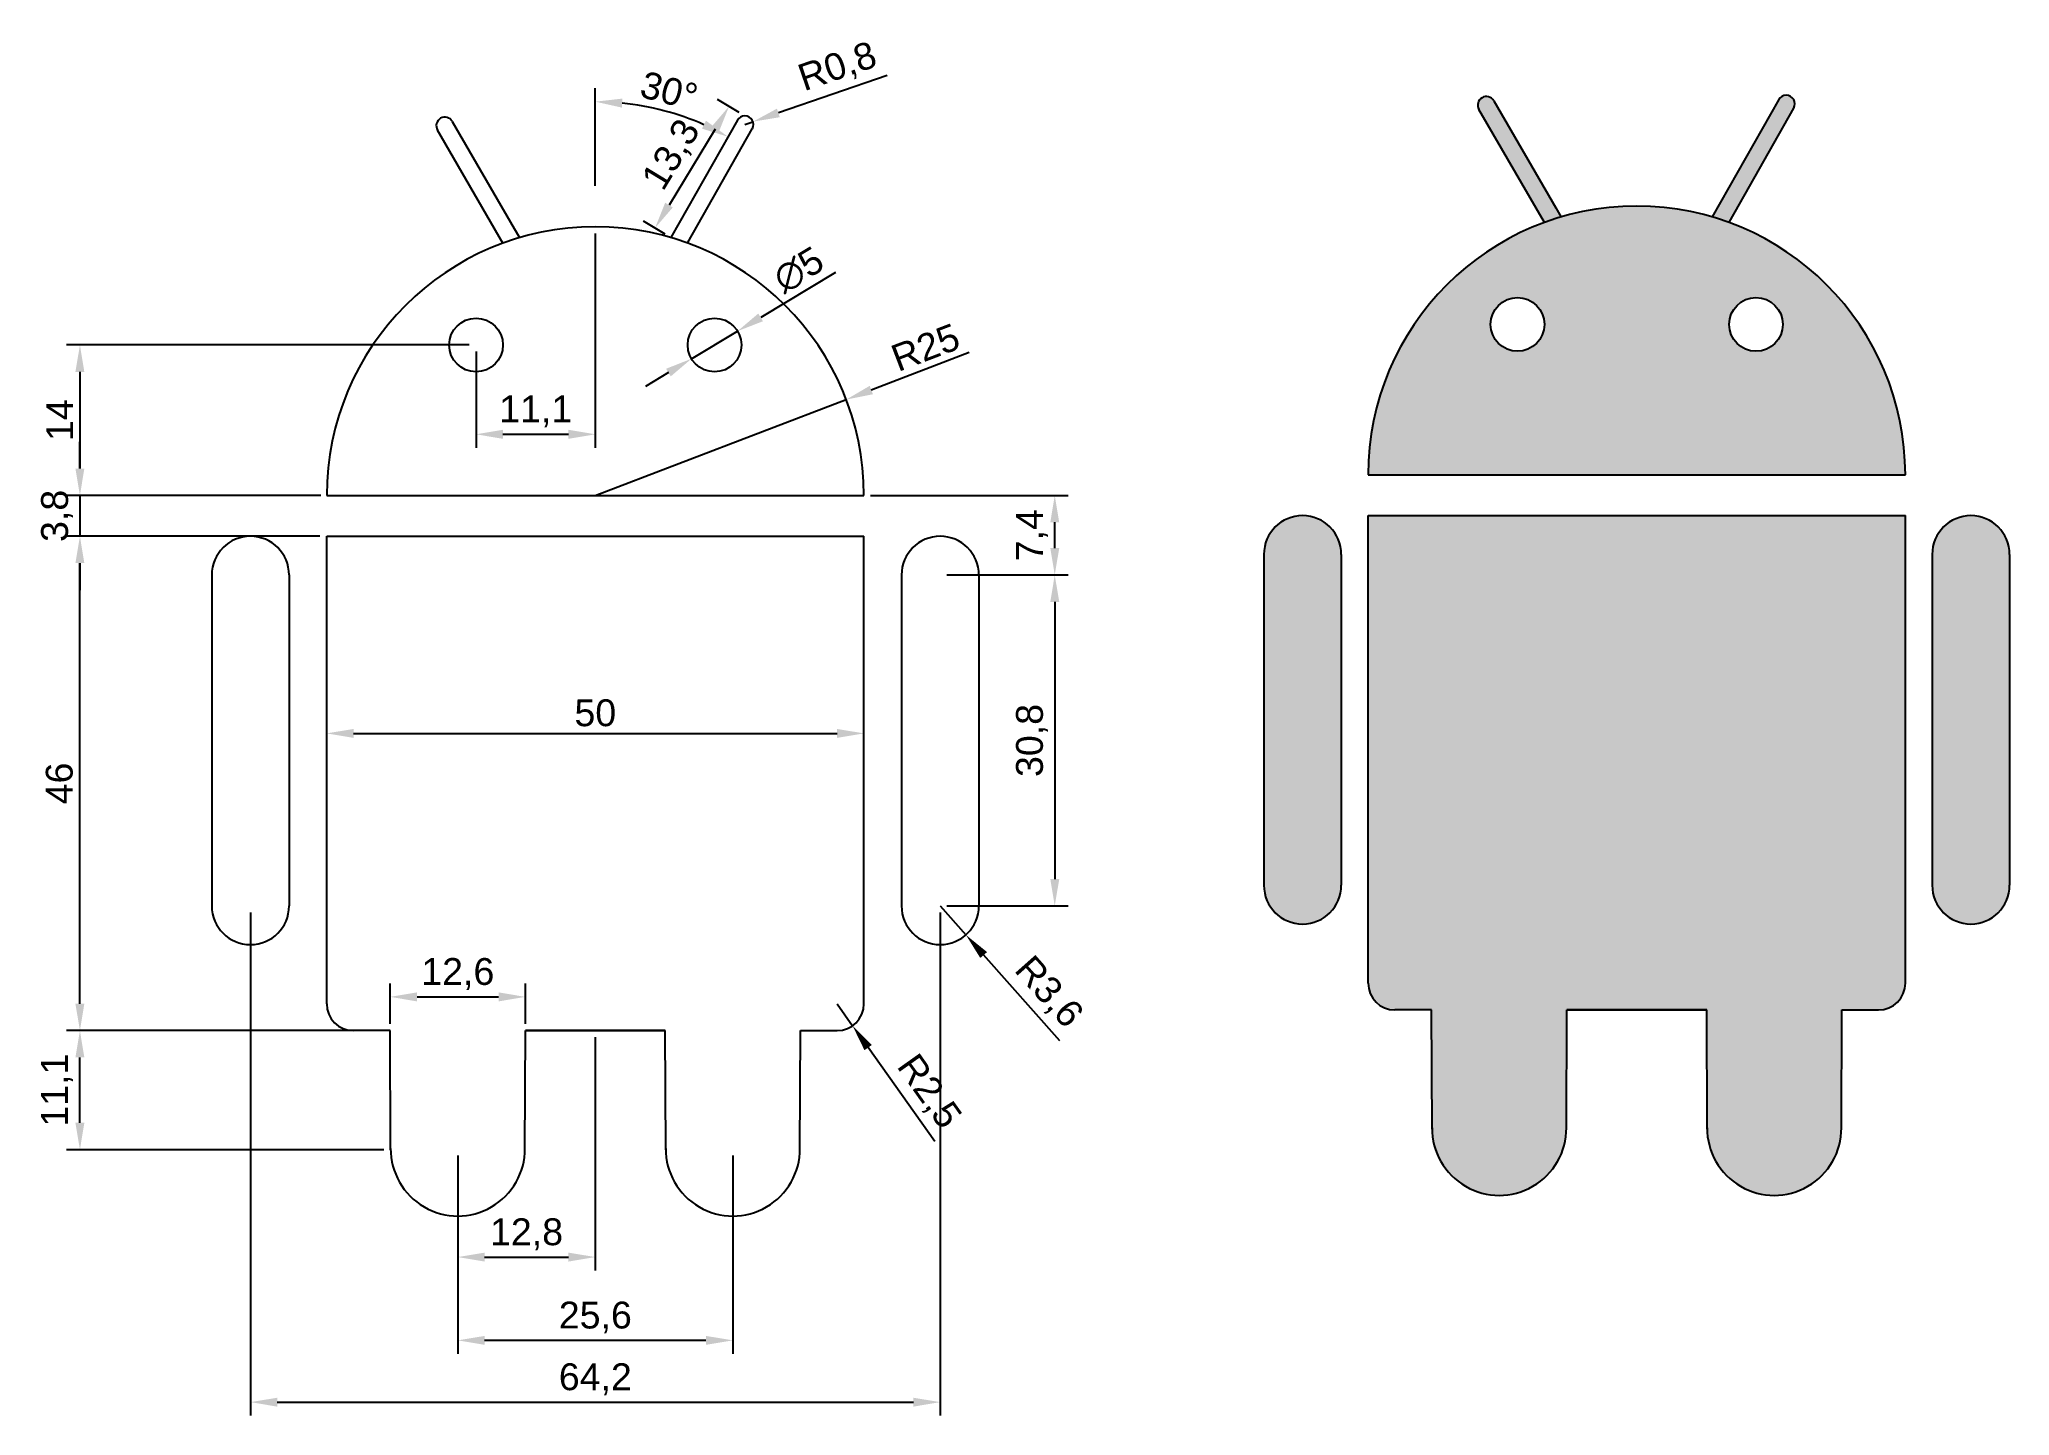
# Model space of a CAD drawing. Header units: millimetres. Extents: x 295 to 478, y 902 to 1030.
import ezdxf

# ---------------------------------------------------------------- set-up
doc = ezdxf.new("R2010")
doc.units = ezdxf.units.MM
doc.styles.get("Standard").update_dxf_attribs({"font": 'arial.ttf'})
doc.dimstyles.new('ISO-25', dxfattribs={"dimtxt": 2.5, "dimasz": 2.5, "dimexe": 1.25, "dimexo": 0.625, "dimtad": 1, "dimdec": 0, "dimtxsty": 'Standard', "dimcen": 2.5, "dimclrd": 3, "dimclrt": 2, "dimadec": 0, "dimazin": 0, "dimtfac": 1, "dimtdec": 0, "dimtmove": 0, "dimatfit": 3, "dimfxl": 1, "dimarcsym": 0})

# ---------------------------------------------------------------- blocks, each defined once
blk = doc.blocks.new('*D136')
at = {"color": 0, "lineweight": -2, "transparency": 16777216}
for p, q in [((321.85, 964.7), (321.85, 966.7)), ((371.85, 964.7), (371.85, 966.7))]:
    blk.add_line(p, q, dxfattribs=at)
at = {"color": 3, "lineweight": -2, "transparency": 16777216}
blk.add_line((324.35, 965.45), (369.35, 965.45), dxfattribs=at)
at = {"color": 3, "transparency": 16777216}
for points in [[(324.35, 965.86), (324.35, 965.03), (321.85, 965.45)], [(369.35, 965.86), (369.35, 965.03), (371.85, 965.45)]]:
    blk.add_solid(points, dxfattribs=at)
at = {"layer": 'Defpoints', "color": 0, "transparency": 16777216}
for p in [(371.85, 965.45), (321.85, 964.07), (371.85, 964.07)]:
    blk.add_point(p, dxfattribs=at)
at = {"color": 2, "transparency": 16777216, "insert": (346.85, 967.35), "char_height": 2.5, "attachment_point": 5}
blk.add_mtext('50', dxfattribs=at)
blk = doc.blocks.new('*D137')
at = {"color": 0, "lineweight": -2, "transparency": 16777216}
for p, q in [((327.13, 937.79), (297.63, 937.79)), ((327.17, 926.71), (297.63, 926.71))]:
    blk.add_line(p, q, dxfattribs=at)
at = {"color": 3, "lineweight": -2, "transparency": 16777216}
blk.add_line((298.88, 929.21), (298.88, 935.29), dxfattribs=at)
at = {"color": 3, "transparency": 16777216}
for points in [[(298.46, 935.29), (299.29, 935.29), (298.88, 937.79)], [(298.46, 929.21), (299.29, 929.21), (298.88, 926.71)]]:
    blk.add_solid(points, dxfattribs=at)
at = {"layer": 'Defpoints', "color": 0, "transparency": 16777216}
for p in [(298.88, 937.79), (327.76, 937.79), (327.8, 926.71)]:
    blk.add_point(p, dxfattribs=at)
at = {"color": 2, "transparency": 16777216, "insert": (296.75, 932.25), "char_height": 2.5, "attachment_point": 5, "rotation": 90}
blk.add_mtext('11,1', dxfattribs=at)
blk = doc.blocks.new('*D138')
at = {"color": 0, "lineweight": -2, "transparency": 16777216}
for p, q in [((321.22, 983.79), (297.63, 983.79)), ((327.13, 937.79), (297.63, 937.79))]:
    blk.add_line(p, q, dxfattribs=at)
at = {"color": 3, "lineweight": -2, "transparency": 16777216}
blk.add_line((298.88, 940.29), (298.88, 981.29), dxfattribs=at)
at = {"color": 3, "transparency": 16777216}
for points in [[(298.46, 981.29), (299.29, 981.29), (298.88, 983.79)], [(298.46, 940.29), (299.29, 940.29), (298.88, 937.79)]]:
    blk.add_solid(points, dxfattribs=at)
at = {"layer": 'Defpoints', "color": 0, "transparency": 16777216}
for p in [(298.88, 983.79), (321.85, 983.79), (327.76, 937.79)]:
    blk.add_point(p, dxfattribs=at)
at = {"color": 2, "transparency": 16777216, "insert": (296.97, 960.79), "char_height": 2.5, "attachment_point": 5, "rotation": 90}
blk.add_mtext('46', dxfattribs=at)
blk = doc.blocks.new('*D139')
at = {"color": 0, "lineweight": -2, "transparency": 16777216}
for p, q in [((335.12, 1001.59), (297.63, 1001.59)), ((321.3, 987.59), (297.63, 987.59))]:
    blk.add_line(p, q, dxfattribs=at)
at = {"color": 3, "lineweight": -2, "transparency": 16777216}
blk.add_line((298.88, 999.09), (298.88, 990.09), dxfattribs=at)
at = {"color": 3, "transparency": 16777216}
for points in [[(298.46, 999.09), (299.29, 999.09), (298.88, 1001.59)], [(298.46, 990.09), (299.29, 990.09), (298.88, 987.59)]]:
    blk.add_solid(points, dxfattribs=at)
at = {"layer": 'Defpoints', "color": 0, "transparency": 16777216}
for p in [(335.75, 1001.59), (298.88, 987.59), (321.92, 987.59)]:
    blk.add_point(p, dxfattribs=at)
at = {"color": 2, "transparency": 16777216, "insert": (297, 994.59), "char_height": 2.5, "attachment_point": 5, "rotation": 90}
blk.add_mtext('14', dxfattribs=at)
blk = doc.blocks.new('*D140')
at = {"color": 3, "lineweight": -2, "transparency": 16777216}
for p, q in [((298.88, 990.09), (298.88, 992.59)), ((298.88, 987.59), (298.88, 983.79)), ((298.88, 981.29), (298.88, 978.79))]:
    blk.add_line(p, q, dxfattribs=at)
at = {"color": 0, "lineweight": -2, "transparency": 16777216}
for p, q in [((321.22, 987.59), (297.63, 987.59)), ((321.22, 983.79), (297.63, 983.79))]:
    blk.add_line(p, q, dxfattribs=at)
at = {"color": 3, "transparency": 16777216}
for points in [[(298.46, 990.09), (299.29, 990.09), (298.88, 987.59)], [(298.46, 981.29), (299.29, 981.29), (298.88, 983.79)]]:
    blk.add_solid(points, dxfattribs=at)
at = {"layer": 'Defpoints', "color": 0, "transparency": 16777216}
for p in [(321.85, 987.59), (298.88, 983.79), (321.85, 983.79)]:
    blk.add_point(p, dxfattribs=at)
at = {"color": 2, "transparency": 16777216, "insert": (296.75, 985.69), "char_height": 2.5, "attachment_point": 5, "rotation": 90}
blk.add_mtext('3,8', dxfattribs=at)
blk = doc.blocks.new('*D141')
at = {"color": 0, "lineweight": -2, "transparency": 16777216}
blk.add_line((346.85, 1016.39), (346.85, 1025.48), dxfattribs=at)
at = {"color": 3, "lineweight": -2, "transparency": 16777216}
blk.add_arc((346.85, 999.2), 25.02, 66.1586, 84.2733, dxfattribs=at)
at = {"color": 3, "transparency": 16777216}
for points in [[(349.32, 1023.68), (349.37, 1024.52), (346.85, 1024.23)], [(357.15, 1022.46), (356.78, 1021.72), (359.2, 1020.97)]]:
    blk.add_solid(points, dxfattribs=at)
at = {"layer": 'Defpoints', "color": 0, "transparency": 16777216}
for p in [(355.29, 1022.76), (360.07, 1022.51), (346.85, 1015.76), (346.85, 1012.59), (353.87, 1011.58)]:
    blk.add_point(p, dxfattribs=at)
at = {"color": 2, "transparency": 16777216, "insert": (353.72, 1025.24), "char_height": 2.5, "attachment_point": 5, "rotation": 345.2159}
blk.add_mtext('30°', dxfattribs=at)
blk = doc.blocks.new('*D142')
at = {"color": 0, "lineweight": -2, "transparency": 16777216}
for p, q in [((346.85, 1011.97), (346.85, 992.03)), ((335.75, 1000.97), (335.75, 992.03))]:
    blk.add_line(p, q, dxfattribs=at)
at = {"color": 3, "lineweight": -2, "transparency": 16777216}
blk.add_line((338.25, 993.28), (344.35, 993.28), dxfattribs=at)
at = {"color": 3, "transparency": 16777216}
for points in [[(338.25, 993.7), (338.25, 992.86), (335.75, 993.28)], [(344.35, 993.7), (344.35, 992.86), (346.85, 993.28)]]:
    blk.add_solid(points, dxfattribs=at)
at = {"layer": 'Defpoints', "color": 0, "transparency": 16777216}
for p in [(346.85, 1012.59), (335.75, 1001.59), (346.85, 993.28)]:
    blk.add_point(p, dxfattribs=at)
at = {"color": 2, "transparency": 16777216, "insert": (341.3, 995.41), "char_height": 2.5, "attachment_point": 5}
blk.add_mtext('11,1', dxfattribs=at)
blk = doc.blocks.new('*D143')
at = {"color": 0, "lineweight": -2, "transparency": 16777216}
for p, q in [((360.23, 1023.24), (358.23, 1024.45)), ((353.34, 1011.91), (351.34, 1013.12))]:
    blk.add_line(p, q, dxfattribs=at)
at = {"color": 3, "lineweight": -2, "transparency": 16777216}
blk.add_line((358, 1021.67), (353.71, 1014.61), dxfattribs=at)
at = {"color": 3, "transparency": 16777216}
for points in [[(357.65, 1021.88), (358.36, 1021.45), (359.3, 1023.8)], [(353.35, 1014.83), (354.06, 1014.39), (352.41, 1012.48)]]:
    blk.add_solid(points, dxfattribs=at)
at = {"layer": 'Defpoints', "color": 0, "transparency": 16777216}
for p in [(360.77, 1022.91), (352.41, 1012.48), (353.87, 1011.58)]:
    blk.add_point(p, dxfattribs=at)
at = {"color": 2, "transparency": 16777216, "insert": (354.04, 1019.24), "char_height": 2.5, "attachment_point": 5, "rotation": 58.6806}
blk.add_mtext('13,3', dxfattribs=at)
blk = doc.blocks.new('*D144')
at = {"color": 3, "lineweight": -2, "transparency": 16777216}
for p, q in [((374, 1026.68), (363.89, 1023.19)), ((360.77, 1022.11), (361.52, 1022.37))]:
    blk.add_line(p, q, dxfattribs=at)
at = {"color": 3, "transparency": 16777216}
blk.add_solid([(363.75, 1023.58), (364.02, 1022.79), (361.52, 1022.37)], dxfattribs=at)
at = {"layer": 'Defpoints', "color": 0, "transparency": 16777216}
for p in [(360.77, 1022.11), (361.52, 1022.37)]:
    blk.add_point(p, dxfattribs=at)
at = {"color": 2, "transparency": 16777216, "insert": (369.43, 1027.35), "char_height": 2.5, "attachment_point": 5, "rotation": 19.0232}
blk.add_mtext('R0,8', dxfattribs=at)
blk = doc.blocks.new('*D145')
at = {"color": 0, "lineweight": -2, "transparency": 16777216}
for p, q in [((327.76, 938.42), (327.76, 942.18)), ((340.34, 938.42), (340.34, 942.18))]:
    blk.add_line(p, q, dxfattribs=at)
at = {"color": 3, "lineweight": -2, "transparency": 16777216}
blk.add_line((330.26, 940.93), (337.84, 940.93), dxfattribs=at)
at = {"color": 3, "transparency": 16777216}
for points in [[(330.26, 941.35), (330.26, 940.51), (327.76, 940.93)], [(337.84, 941.35), (337.84, 940.51), (340.34, 940.93)]]:
    blk.add_solid(points, dxfattribs=at)
at = {"layer": 'Defpoints', "color": 0, "transparency": 16777216}
for p in [(340.34, 940.93), (327.76, 937.79), (340.34, 937.79)]:
    blk.add_point(p, dxfattribs=at)
at = {"color": 2, "transparency": 16777216, "insert": (334.05, 943.06), "char_height": 2.5, "attachment_point": 5}
blk.add_mtext('12,6', dxfattribs=at)
blk = doc.blocks.new('*D146')
at = {"color": 0, "lineweight": -2, "transparency": 16777216}
for p, q in [((346.85, 937.17), (346.85, 915.47)), ((334.05, 926.17), (334.05, 915.47))]:
    blk.add_line(p, q, dxfattribs=at)
at = {"color": 3, "lineweight": -2, "transparency": 16777216}
blk.add_line((336.55, 916.72), (344.35, 916.72), dxfattribs=at)
at = {"color": 3, "transparency": 16777216}
for points in [[(336.55, 917.13), (336.55, 916.3), (334.05, 916.72)], [(344.35, 917.13), (344.35, 916.3), (346.85, 916.72)]]:
    blk.add_solid(points, dxfattribs=at)
at = {"layer": 'Defpoints', "color": 0, "transparency": 16777216}
for p in [(346.85, 937.79), (334.05, 926.79), (346.85, 916.72)]:
    blk.add_point(p, dxfattribs=at)
at = {"color": 2, "transparency": 16777216, "insert": (340.45, 918.84), "char_height": 2.5, "attachment_point": 5}
blk.add_mtext('12,8', dxfattribs=at)
blk = doc.blocks.new('*D147')
at = {"color": 0, "lineweight": -2, "transparency": 16777216}
for p, q in [((334.05, 926.17), (334.05, 907.72)), ((359.65, 926.17), (359.65, 907.72))]:
    blk.add_line(p, q, dxfattribs=at)
at = {"color": 3, "lineweight": -2, "transparency": 16777216}
blk.add_line((357.15, 908.97), (336.55, 908.97), dxfattribs=at)
at = {"color": 3, "transparency": 16777216}
for points in [[(336.55, 909.38), (336.55, 908.55), (334.05, 908.97)], [(357.15, 909.38), (357.15, 908.55), (359.65, 908.97)]]:
    blk.add_solid(points, dxfattribs=at)
at = {"layer": 'Defpoints', "color": 0, "transparency": 16777216}
for p in [(334.05, 926.79), (359.65, 926.79), (334.05, 908.97)]:
    blk.add_point(p, dxfattribs=at)
at = {"color": 2, "transparency": 16777216, "insert": (346.85, 911.09), "char_height": 2.5, "attachment_point": 5}
blk.add_mtext('25,6', dxfattribs=at)
blk = doc.blocks.new('*D148')
at = {"color": 0, "lineweight": -2, "transparency": 16777216}
for p, q in [((314.75, 948.77), (314.75, 901.97)), ((378.95, 948.77), (378.95, 901.97))]:
    blk.add_line(p, q, dxfattribs=at)
at = {"color": 3, "lineweight": -2, "transparency": 16777216}
blk.add_line((317.25, 903.22), (376.45, 903.22), dxfattribs=at)
at = {"color": 3, "transparency": 16777216}
for points in [[(317.25, 903.63), (317.25, 902.8), (314.75, 903.22)], [(376.45, 903.63), (376.45, 902.8), (378.95, 903.22)]]:
    blk.add_solid(points, dxfattribs=at)
at = {"layer": 'Defpoints', "color": 0, "transparency": 16777216}
for p in [(314.75, 949.39), (378.95, 949.39), (378.95, 903.22)]:
    blk.add_point(p, dxfattribs=at)
at = {"color": 2, "transparency": 16777216, "insert": (346.85, 905.35), "char_height": 2.5, "attachment_point": 5}
blk.add_mtext('64,2', dxfattribs=at)
blk = doc.blocks.new('*D149')
at = {"color": 3, "lineweight": -2, "transparency": 16777216}
for p, q in [((378.95, 949.39), (381.34, 946.7)), ((390.09, 936.83), (382.99, 944.83))]:
    blk.add_line(p, q, dxfattribs=at)
at = {"color": 3, "transparency": 16777216}
blk.add_solid([(383.31, 945.1), (382.68, 944.55), (381.34, 946.7)], dxfattribs=at)
at = {"layer": 'Defpoints', "color": 0, "transparency": 16777216}
for p in [(378.95, 949.39), (381.34, 946.7)]:
    blk.add_point(p, dxfattribs=at)
at = {"color": 2, "transparency": 16777216, "insert": (388.96, 941.3), "char_height": 2.5, "attachment_point": 5, "rotation": 311.5616}
blk.add_mtext('R3,6', dxfattribs=at)
blk = doc.blocks.new('*D150')
at = {"color": 3, "lineweight": -2, "transparency": 16777216}
for p, q in [((369.35, 940.29), (370.79, 938.25)), ((378.44, 927.47), (372.24, 936.21))]:
    blk.add_line(p, q, dxfattribs=at)
at = {"color": 3, "transparency": 16777216}
blk.add_solid([(372.58, 936.45), (371.9, 935.97), (370.79, 938.25)], dxfattribs=at)
at = {"layer": 'Defpoints', "color": 0, "transparency": 16777216}
for p in [(369.35, 940.29), (370.79, 938.25)]:
    blk.add_point(p, dxfattribs=at)
at = {"color": 2, "transparency": 16777216, "insert": (377.8, 932.05), "char_height": 2.5, "attachment_point": 5, "rotation": 305.34}
blk.add_mtext('R2,5', dxfattribs=at)
blk = doc.blocks.new('*D151')
at = {"color": 0, "lineweight": -2, "transparency": 16777216}
for p, q in [((379.57, 980.19), (390.86, 980.19)), ((379.57, 949.39), (390.86, 949.39))]:
    blk.add_line(p, q, dxfattribs=at)
at = {"color": 3, "lineweight": -2, "transparency": 16777216}
blk.add_line((389.61, 977.69), (389.61, 951.89), dxfattribs=at)
at = {"color": 3, "transparency": 16777216}
for points in [[(389.2, 977.69), (390.03, 977.69), (389.61, 980.19)], [(389.2, 951.89), (390.03, 951.89), (389.61, 949.39)]]:
    blk.add_solid(points, dxfattribs=at)
at = {"layer": 'Defpoints', "color": 0, "transparency": 16777216}
for p in [(378.95, 980.19), (378.95, 949.39), (389.61, 949.39)]:
    blk.add_point(p, dxfattribs=at)
at = {"color": 2, "transparency": 16777216, "insert": (387.49, 964.79), "char_height": 2.5, "attachment_point": 5, "rotation": 90}
blk.add_mtext('30,8', dxfattribs=at)
blk = doc.blocks.new('*D152')
at = {"color": 0, "lineweight": -2, "transparency": 16777216}
for p, q in [((372.47, 987.59), (390.86, 987.59)), ((379.57, 980.19), (390.86, 980.19))]:
    blk.add_line(p, q, dxfattribs=at)
at = {"color": 3, "lineweight": -2, "transparency": 16777216}
blk.add_line((389.61, 982.69), (389.61, 985.09), dxfattribs=at)
at = {"color": 3, "transparency": 16777216}
for points in [[(389.2, 985.09), (390.03, 985.09), (389.61, 987.59)], [(389.2, 982.69), (390.03, 982.69), (389.61, 980.19)]]:
    blk.add_solid(points, dxfattribs=at)
at = {"layer": 'Defpoints', "color": 0, "transparency": 16777216}
for p in [(371.85, 987.59), (389.61, 987.59), (378.95, 980.19)]:
    blk.add_point(p, dxfattribs=at)
at = {"color": 2, "transparency": 16777216, "insert": (387.49, 983.89), "char_height": 2.5, "attachment_point": 5, "rotation": 90}
blk.add_mtext('7,4', dxfattribs=at)
blk = doc.blocks.new('*D153')
at = {"color": 3, "lineweight": -2, "transparency": 16777216}
for p, q in [((369.21, 1008.33), (362.24, 1004.16)), ((355.8, 1000.31), (360.09, 1002.88)), ((353.66, 999.02), (351.51, 997.74))]:
    blk.add_line(p, q, dxfattribs=at)
at = {"color": 3, "transparency": 16777216}
for points in [[(362.02, 1004.52), (362.45, 1003.8), (360.09, 1002.88)], [(353.44, 999.38), (353.87, 998.67), (355.8, 1000.31)]]:
    blk.add_solid(points, dxfattribs=at)
at = {"layer": 'Defpoints', "color": 0, "transparency": 16777216}
for p in [(360.09, 1002.88), (355.8, 1000.31)]:
    blk.add_point(p, dxfattribs=at)
at = {"color": 2, "transparency": 16777216, "insert": (365.78, 1008.58), "char_height": 2.5, "attachment_point": 5, "rotation": 30.9062}
blk.add_mtext('∅5', dxfattribs=at)
blk = doc.blocks.new('*D154')
at = {"color": 3, "lineweight": -2, "transparency": 16777216}
for p, q in [((381.64, 1000.88), (372.54, 997.4)), ((346.85, 987.59), (370.2, 996.51))]:
    blk.add_line(p, q, dxfattribs=at)
at = {"color": 3, "transparency": 16777216}
blk.add_solid([(372.39, 997.79), (372.69, 997.01), (370.2, 996.51)], dxfattribs=at)
at = {"layer": 'Defpoints', "color": 0, "transparency": 16777216}
for p in [(370.2, 996.51), (346.85, 987.59)]:
    blk.add_point(p, dxfattribs=at)
at = {"color": 2, "transparency": 16777216, "insert": (377.58, 1001.36), "char_height": 2.5, "attachment_point": 5, "rotation": 20.9028}
blk.add_mtext('R25', dxfattribs=at)

msp = doc.modelspace()

# ---------------------------------------------------------------- hatches: boundary and pattern name
h = msp.add_hatch(color=70)
h.dxf.hatch_style = 1
h.paths.add_polyline_path([(468.78, 985.71), (418.78, 985.71), (418.78, 942.21, 0.414214), (421.28, 939.71), (424.69, 939.71), (424.73, 928.63, 0.996344), (437.23, 928.75), (437.27, 939.71), (443.78, 939.71), (450.29, 939.71), (450.33, 928.63, 0.996344), (462.83, 928.75), (462.87, 939.71), (466.28, 939.71, 0.414214), (468.78, 942.21)])
h.paths.add_polyline_path([(416.28, 982.11, 1), (409.08, 982.11), (409.08, 951.31, 1), (416.28, 951.31)])
h.paths.add_polyline_path([(478.48, 982.11, 1), (471.28, 982.11), (471.28, 951.31, 1), (478.48, 951.31)])
h.paths.add_polyline_path([(418.78, 989.51), (468.78, 989.51, 1)])
h.paths.add_polyline_path([(452.38, 1003.51, -1), (457.38, 1003.51, -1)], flags=16)
h.paths.add_polyline_path([(430.18, 1003.51, -1), (435.18, 1003.51, -1)], flags=16)
h.paths.add_polyline_path([(430.48, 1024.31, 1), (429.09, 1023.51), (435.18, 1012.99, -0.016351), (436.74, 1013.5), (436.24, 1014.36)])
h.paths.add_polyline_path([(458.4, 1023.64, 1), (457.01, 1024.43), (450.81, 1013.51, -0.016325), (452.36, 1013)])

# ---------------------------------------------------------------- linework, layer by layer
for p, q in [((435.18, 1012.99), (429.09, 1023.51)), ((430.48, 1024.31), (436.24, 1014.36)), ((457.01, 1024.43), (450.81, 1013.51)), ((452.4, 1013.06), (458.4, 1023.64)), ((338.25, 1011.07), (332.16, 1021.59)), ((333.54, 1022.39), (339.3, 1012.44)), ((360.07, 1022.51), (353.87, 1011.58)), ((355.46, 1011.14), (361.46, 1021.72)), ((436.24, 1014.36), (436.74, 1013.5)), ((339.3, 1012.44), (339.8, 1011.58)), ((418.78, 989.51), (468.78, 989.51)), ((321.85, 987.59), (371.85, 987.59)), ((418.78, 942.21), (418.78, 985.71)), ((418.78, 985.71), (468.78, 985.71)), ((468.78, 942.21), (468.78, 985.71)), ((321.85, 940.29), (321.85, 983.79)), ((321.85, 983.79), (371.85, 983.79)), ((371.85, 940.29), (371.85, 983.79)), ((409.08, 982.11), (409.08, 951.31)), ((416.28, 982.11), (416.28, 951.31)), ((471.28, 982.11), (471.28, 951.31)), ((478.48, 982.11), (478.48, 951.31)), ((311.15, 980.19), (311.15, 949.39)), ((318.35, 980.19), (318.35, 949.39)), ((375.35, 980.19), (375.35, 949.39)), ((382.55, 980.19), (382.55, 949.39)), ((424.69, 939.71), (421.28, 939.71)), ((424.73, 928.63), (424.69, 939.71)), ((437.23, 928.63), (437.27, 939.71)), ((437.27, 939.71), (443.78, 939.71)), ((443.78, 939.71), (437.27, 939.71)), ((450.29, 939.71), (443.78, 939.71)), ((443.78, 939.71), (450.29, 939.71)), ((450.33, 928.63), (450.29, 939.71)), ((462.83, 928.63), (462.87, 939.71)), ((462.87, 939.71), (466.28, 939.71)), ((327.76, 937.79), (324.35, 937.79)), ((327.8, 926.71), (327.76, 937.79)), ((340.3, 926.71), (340.34, 937.79)), ((340.34, 937.79), (346.85, 937.79)), ((346.85, 937.79), (340.34, 937.79)), ((353.36, 937.79), (346.85, 937.79)), ((346.85, 937.79), (353.36, 937.79)), ((353.4, 926.71), (353.36, 937.79)), ((365.9, 926.71), (365.94, 937.79)), ((365.94, 937.79), (369.35, 937.79))]:
    msp.add_line(p, q)
for centre in [(432.68, 1003.51), (454.88, 1003.51), (335.75, 1001.59), (357.95, 1001.59)]:
    msp.add_circle(centre, 2.5)
for centre, radius, start, end in [((429.78, 1023.91), 0.8, 30.0665, 210.0665), ((457.7, 1024.03), 0.8, 330.4318, 150.4318), ((332.85, 1021.99), 0.8, 30.0665, 210.0665), ((360.77, 1022.11), 0.8, 330.4318, 150.4318), ((443.78, 989.51), 25, 0, 180), ((346.85, 987.59), 25, 0, 180), ((412.68, 982.11), 3.6, 0, 180), ((474.88, 982.11), 3.6, 0, 180), ((314.75, 980.19), 3.6, 0, 180), ((378.95, 980.19), 3.6, 0, 180), ((412.68, 951.31), 3.6, 180, 0), ((474.88, 951.31), 3.6, 180, 0), ((314.75, 949.39), 3.6, 180, 0), ((378.95, 949.39), 3.6, 180, 0), ((421.28, 942.21), 2.5, 180, 270), ((466.28, 942.21), 2.5, 270, 0), ((324.35, 940.29), 2.5, 180, 270), ((369.35, 940.29), 2.5, 270, 0), ((430.98, 928.71), 6.25, 179.6415, 0.3585), ((456.58, 928.71), 6.25, 179.6415, 0.3585), ((334.05, 926.79), 6.25, 179.6415, 0.3585), ((359.65, 926.79), 6.25, 179.6415, 0.3585)]:
    msp.add_arc(centre, radius, start, end)

# ---------------------------------------------------------------- dimensions: what is measured, and where the dimension line sits
for center, mpoint, picture, middle in [((360.77, 1022.11), (361.52, 1022.37), '*D144', (369.43, 1027.35)), ((346.85, 987.59), (370.2, 996.51), '*D154', (377.58, 1001.36)), ((378.95, 949.39), (381.34, 946.7), '*D149', (388.96, 941.3)), ((369.35, 940.29), (370.79, 938.25), '*D150', (377.8, 932.05))]:
    dim = msp.add_radius_dim(center=center, mpoint=mpoint, dimstyle='ISO-25', override={"dimdec": 1, "dimcen": 10, "dimtdec": 1})
    dim.commit()
    dim.dimension.update_dxf_attribs({"geometry": picture, "text_midpoint": middle})
dim = msp.add_angular_dim_2l(base=(355.29, 1022.76), line1=((346.85, 1012.59), (346.85, 1015.76)), line2=((360.07, 1022.51), (353.87, 1011.58)), dimstyle='ISO-25', override={"dimdec": 1, "dimcen": 10, "dimtdec": 1})
dim.commit()
dim.dimension.update_dxf_attribs({"geometry": '*D141', "text_midpoint": (353.72, 1025.24)})
dim = msp.add_aligned_dim(p1=(360.77, 1022.91), p2=(353.87, 1011.58), distance=-1.71, dimstyle='ISO-25', override={"dimdec": 1, "dimcen": 10, "dimtdec": 1})
dim.commit()
dim.dimension.update_dxf_attribs({"geometry": '*D143', "text_midpoint": (354.04, 1019.24)})
for base, p1, p2, picture, middle in [((346.85, 993.28), (335.75, 1001.59), (346.85, 1012.59), '*D142', (341.3, 995.41)), ((371.85, 965.45), (321.85, 964.07), (371.85, 964.07), '*D136', (346.85, 967.35)), ((378.95, 903.22), (314.75, 949.39), (378.95, 949.39), '*D148', (346.85, 905.35)), ((340.34, 940.93), (327.76, 937.79), (340.34, 937.79), '*D145', (334.05, 943.06)), ((346.85, 916.72), (334.05, 926.79), (346.85, 937.79), '*D146', (340.45, 918.84)), ((334.05, 908.97), (359.65, 926.79), (334.05, 926.79), '*D147', (346.85, 911.09))]:
    dim = msp.add_linear_dim(base=base, p1=p1, p2=p2, dimstyle='ISO-25', override={"dimdec": 1, "dimcen": 10, "dimtdec": 1})
    dim.commit()
    dim.dimension.update_dxf_attribs({"geometry": picture, "text_midpoint": middle})
dim = msp.add_diameter_dim_2p(p1=(355.8, 1000.31), p2=(360.09, 1002.88), dimstyle='ISO-25', override={"dimdec": 1, "dimcen": 10, "dimtdec": 1})
dim.commit()
dim.dimension.update_dxf_attribs({"geometry": '*D153', "text_midpoint": (365.78, 1008.58)})
for base, p1, p2, angle, picture, middle in [((298.88, 987.59), (335.75, 1001.59), (321.92, 987.59), 90, '*D139', (297, 994.59)), ((389.61, 987.59), (378.95, 980.19), (371.85, 987.59), 90, '*D152', (387.49, 983.89)), ((298.88, 983.79), (327.76, 937.79), (321.85, 983.79), 270, '*D138', (296.97, 960.79)), ((389.61, 949.39), (378.95, 980.19), (378.95, 949.39), 90, '*D151', (387.49, 964.79)), ((298.88, 937.79), (327.8, 926.71), (327.76, 937.79), 270, '*D137', (296.75, 932.25))]:
    dim = msp.add_linear_dim(base=base, p1=p1, p2=p2, angle=angle, dimstyle='ISO-25', override={"dimdec": 1, "dimcen": 10, "dimtdec": 1})
    dim.commit()
    dim.dimension.update_dxf_attribs({"geometry": picture, "text_midpoint": middle})
dim = msp.add_linear_dim(base=(298.88, 983.79), p1=(321.85, 987.59), p2=(321.85, 983.79), angle=90, dimstyle='ISO-25', override={"dimdec": 1, "dimcen": 10, "dimtdec": 1})
dim.commit()
dim.dimension.update_dxf_attribs({"geometry": '*D140', "text_midpoint": (298.88, 985.69), "dimtype": 160})

doc.saveas('drawing.dxf')
